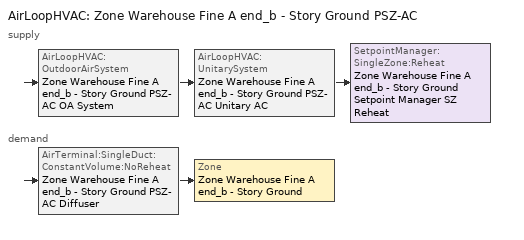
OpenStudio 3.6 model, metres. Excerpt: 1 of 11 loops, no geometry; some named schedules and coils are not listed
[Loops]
AirLoopHVAC 'Zone Warehouse Fine A end_b - Story Ground PSZ-AC'
 supply: AirLoopHVAC:OutdoorAirSystem 'Zone Warehouse Fine A end_b - Story Ground PSZ-AC OA System' > AirLoopHVAC:UnitarySystem 'Zone Warehouse Fine A end_b - Story Ground PSZ-AC Unitary AC' > SetpointManager:SingleZone:Reheat 'Zone Warehouse Fine A end_b - Story Ground Setpoint Manager SZ Reheat'
 demand: AirTerminal:SingleDuct:ConstantVolume:NoReheat 'Zone Warehouse Fine A end_b - Story Ground PSZ-AC Diffuser' > Zone 'Zone Warehouse Fine A end_b - Story Ground'
[Sizing:Zone]
Zone Warehouse Fine A end_b - Story Ground: Zone Cooling Design Supply Air Temperature Input Method=SupplyAirTemperature; Zone Cooling Design Supply Air Temperature {C}=12.7778; Zone Cooling Design Supply Air Temperature Difference {deltaC}=11.11; Zone Heating Design Supply Air Temperature Input Method=SupplyAirTemperature; Zone Heating Design Supply Air Temperature {C}=50; Zone Heating Design Supply Air Temperature Difference {deltaC}=11.11; Zone Cooling Design Supply Air Humidity Ratio {kg-H2O/kg-air}=0.0085; Zone Heating Design Supply Air Humidity Ratio {kg-H2O/kg-air}=0.008; Cooling Design Air Flow Method=DesignDay; Heating Design Air Flow Method=DesignDay; Account for Dedicated Outdoor Air System=No; Dedicated Outdoor Air System Control Strategy=NeutralSupplyAir; Dedicated Outdoor Air Low Setpoint Temperature for Design {C}=autosize; Dedicated Outdoor Air High Setpoint Temperature for Design {C}=autosize; Zone Load Sizing Method=Sensible Load Only No Latent Load; Zone Latent Cooling Design Supply Air Humidity Ratio Input Method=HumidityRatioDifference; Zone Cooling Design Supply Air Humidity Ratio Difference {kgWater/kgDryAir}=0.005; Zone Latent Heating Design Supply Air Humidity Ratio Input Method=HumidityRatioDifference; Zone Humidification Design Supply Air Humidity Ratio Difference {kgWater/kgDryAir}=0.005
[Zone equipment]
Zone Warehouse Fine A end_b - Story Ground: Zone Warehouse Fine A end_b - Story Ground PSZ-AC Diffuser
[AirLoopHVAC]
Zone Warehouse Fine A end_b - Story Ground PSZ-AC: Availability Schedule=Zone Warehouse Fine A end_b - Story Ground PSZ-AC Occ Sch; Design Supply Air Flow Rate {m3/s}=autosize; Design Return Air Flow Fraction of Supply Air Flow=1
[Sizing:System]
Zone Warehouse Fine A end_b - Story Ground PSZ-AC: Type of Load to Size On=Sensible; Design Outdoor Air Flow Rate {m3/s}=Autosize; Central Heating Maximum System Air Flow Ratio=1; Preheat Design Temperature {C}=7.22222; Preheat Design Humidity Ratio {kg-H2O/kg-Air}=0.008; Precool Design Temperature {C}=12.7778; Precool Design Humidity Ratio {kg-H2O/kg-Air}=0.008; Central Cooling Design Supply Air Temperature {C}=12.7778; Central Heating Design Supply Air Temperature {C}=50; Sizing Option=Coincident; 100% Outdoor Air in Cooling=No; 100% Outdoor Air in Heating=No; Central Cooling Design Supply Air Humidity Ratio {kg-H2O/kg-Air}=0.0085; Central Heating Design Supply Air Humidity Ratio {kg-H2O/kg-Air}=0.008; Cooling Design Air Flow Method=DesignDay; Heating Design Air Flow Method=DesignDay; System Outdoor Air Method=ZoneSum; Zone Maximum Outdoor Air Fraction=1; Cooling Supply Air Flow Rate Per Floor Area {m3/s-m2}=0.00996765; Cooling Fraction of Autosized Cooling Supply Air Flow Rate=1; Cooling Supply Air Flow Rate Per Unit Cooling Capacity {m3/s-W}=3.94755e-05; Heating Supply Air Flow Rate Per Floor Area {m3/s-m2}=0.00996765; Heating Fraction of Autosized Heating Supply Air Flow Rate=1; Heating Fraction of Autosized Cooling Supply Air Flow Rate=1; Heating Supply Air Flow Rate Per Unit Heating Capacity {m3/s-W}=3.15882e-05; Cooling Design Capacity Method=CoolingDesignCapacity; Cooling Design Capacity {W}=autosize; Cooling Design Capacity Per Floor Area {W/m2}=234.7; Fraction of Autosized Cooling Design Capacity=1; Heating Design Capacity Method=HeatingDesignCapacity; Heating Design Capacity {W}=autosize; Heating Design Capacity Per Floor Area {W/m2}=157; Fraction of Autosized Heating Design Capacity=1; Central Cooling Capacity Control Method=OnOff; Occupant Diversity=autosize
[SetpointManager:SingleZone:Reheat]
Zone Warehouse Fine A end_b - Story Ground Setpoint Manager SZ Reheat: Minimum Supply Air Temperature {C}=12.7778; Maximum Supply Air Temperature {C}=50; Control Zone=Zone Warehouse Fine A end_b - Story Ground; Setpoint Node or NodeList=Zone Warehouse Fine A end_b - Story Ground PSZ-AC Supply Outlet Node
[Coil:Heating:Electric]
Zone Warehouse Fine A end_b - Story Ground PSZ-AC Electric Backup Htg Coil: Availability Schedule=Always On Discrete; Efficiency=1
[Coil:Cooling:DX:SingleSpeed]
Zone Warehouse Fine A end_b - Story Ground PSZ-AC 1spd DX AC Clg Coil 13kBtu/hr 14.0SEER: Availability Schedule=Always On Discrete; Rated Total Cooling Capacity {W}=autosize; Rated Sensible Heat Ratio=autosize; Rated COP {W/W}=4.11713; Rated Air Flow Rate {m3/s}=autosize; Rated Evaporator Fan Power Per Volume Flow Rate 2017 {W/(m3/s)}=773.3; Rated Evaporator Fan Power Per Volume Flow Rate 2023 {W/(m3/s)}=934.4; Total Cooling Capacity Function of Temperature Curve=PSZ-AC_Unitary_PackagecoolCapFT; Total Cooling Capacity Function of Flow Fraction Curve=PSZ-AC_Unitary_PackagecoolFFF; Energy Input Ratio Function of Temperature Curve=PSZ-AC DX Unitary Package EIRFT; Energy Input Ratio Function of Flow Fraction Curve=PSZ-AC_Unitary_PackagecoolEIRFFF; Part Load Fraction Correlation Curve=PSZ-AC_Unitary_PackagecoolPLR; Minimum Outdoor Dry-Bulb Temperature for Compressor Operation {C}=-25; Nominal Time for Condensate Removal to Begin {s}=0; Ratio of Initial Moisture Evaporation Rate and Steady State Latent Capacity=0; Maximum Cycling Rate {cycles/hr}=0; Latent Capacity Time Constant {s}=0; Condenser Type=AirCooled; Evaporative Condenser Effectiveness=0.9; Evaporative Condenser Air Flow Rate {m3/s}=autosize; Evaporative Condenser Pump Rated Power Consumption {W}=autosize; Crankcase Heater Capacity {W}=0; Maximum Outdoor Dry-Bulb Temperature for Crankcase Heater Operation {C}=10; Basin Heater Capacity {W/K}=0; Basin Heater Setpoint Temperature {C}=2
[Fan:OnOff]
Zone Warehouse Fine A end_b - Story Ground PSZ-AC Fan: Availability Schedule=Always On Discrete; Fan Total Efficiency=0.55575; Pressure Rise {Pa}=622.722; Maximum Flow Rate {m3/s}=autosize; Motor Efficiency=0.855; Motor In Airstream Fraction=1; Fan Power Ratio Function of Speed Ratio Curve=Fan On Off Power Curve 1; Fan Efficiency Ratio Function of Speed Ratio Curve=Fan On Off Efficiency Curve 1
[AirLoopHVAC:UnitarySystem]
Zone Warehouse Fine A end_b - Story Ground PSZ-AC Unitary AC: Control Type=Load; Controlling Zone or Thermostat Location=Zone Warehouse Fine A end_b - Story Ground; Dehumidification Control Type=None; Availability Schedule=Outage Availability Schedule; Supply Fan=Zone Warehouse Fine A end_b - Story Ground PSZ-AC Fan; Fan Placement=DrawThrough; Supply Air Fan Operating Mode Schedule=Zone Warehouse Fine A end_b - Story Ground PSZ-AC Occ Sch; Heating Coil=Zone Warehouse Fine A end_b - Story Ground PSZ-AC Water Htg Coil; DX Heating Coil Sizing Ratio=1; Cooling Coil=Zone Warehouse Fine A end_b - Story Ground PSZ-AC 1spd DX AC Clg Coil 13kBtu/hr 14.0SEER; Use DOAS DX Cooling Coil=No; DOAS DX Cooling Coil Leaving Minimum Air Temperature {C}=2; Latent Load Control=SensibleOnlyLoadControl; Supplemental Heating Coil=Zone Warehouse Fine A end_b - Story Ground PSZ-AC Electric Backup Htg Coil; Supply Air Flow Rate During Cooling Operation {m3/s}=Autosize; Supply Air Flow Rate During Heating Operation {m3/s}=Autosize; Supply Air Flow Rate When No Cooling or Heating is Required {m3/s}=Autosize; Maximum Supply Air Temperature {C}=80; Maximum Outdoor Dry-Bulb Temperature for Supplemental Heater Operation {C}=21; Maximum Cycling Rate {cycles/hr}=2.5; Heat Pump Time Constant {s}=60; Fraction of On-Cycle Power Use=0.01; Heat Pump Fan Delay Time {s}=60; Ancilliary On-Cycle Electric Power {W}=0; Ancilliary Off-Cycle Electric Power {W}=0
[Controller:OutdoorAir]
Zone Warehouse Fine A end_b - Story Ground PSZ-AC OA System Controller: Minimum Outdoor Air Flow Rate {m3/s}=autosize; Maximum Outdoor Air Flow Rate {m3/s}=Autosize; Economizer Control Type=NoEconomizer; Economizer Control Action Type=ModulateFlow; Economizer Maximum Limit Dry-Bulb Temperature {C}=28; Economizer Maximum Limit Enthalpy {J/kg}=64000; Lockout Type=LockoutWithHeating; Minimum Limit Type=FixedMinimum; Minimum Outdoor Air Schedule=Zone Warehouse Fine A end_b - Story Ground PSZ-AC Occ Sch; Maximum Fraction of Outdoor Air Schedule=ZoneWarehouseFineAendbStoryGroundPSZACmaxOASch; Controller Mechanical Ventilation=Controller Mechanical Ventilation 2; High Humidity Control=No; Heat Recovery Bypass Control Type=BypassWhenWithinEconomizerLimits
[Controller:MechanicalVentilation]
Controller Mechanical Ventilation 2: Availability Schedule=Always On Discrete
[AirLoopHVAC:OutdoorAirSystem]
Zone Warehouse Fine A end_b - Story Ground PSZ-AC OA System: Controller=Zone Warehouse Fine A end_b - Story Ground PSZ-AC OA System Controller
[AirTerminal:SingleDuct:ConstantVolume:NoReheat]
Zone Warehouse Fine A end_b - Story Ground PSZ-AC Diffuser: Availability Schedule=Always On Discrete; Maximum Air Flow Rate {m3/s}=AutoSize
[Schedule:Constant]
Always On Discrete: Value=1
[Schedule:Ruleset]
Name | Default Day Schedule | Summer Design Day Schedule | Winter Design Day Schedule
Zone Warehouse Fine A end_b - Story Ground PSZ-AC Occ Sch | Zone Warehouse Fine A end_b - Story Ground PSZ-AC Occ Sch Default | Zone Warehouse Fine A end_b - Story Ground PSZ-AC Occ Sch Summer Design Day | Zone Warehouse Fine A end_b - Story Ground PSZ-AC Occ Sch Winter Design Day
ZoneWarehouseFineAendbStoryGroundPSZACmaxOASch | ZoneWarehouseFineAendbStoryGroundPSZACmaxOASchDefault
[Schedule:Day]
Zone Warehouse Fine A end_b - Story Ground PSZ-AC Occ Sch Default; Zone Warehouse Fine A end_b - Story Ground PSZ-AC Occ Sch Sunday: 24, 0, 0
Zone Warehouse Fine A end_b - Story Ground PSZ-AC Occ Sch Winter Design Day; Zone Warehouse Fine A end_b - Story Ground PSZ-AC Occ Sch Summer Design Day: 24, 0, 1
ZoneWarehouseFineAendbStoryGroundPSZACmaxOASchDefault: 24, 0, 0.7
Schedule Day 164: 1, 0, 0.7, 2, 0, 0.7, 3, 0, 0.7, 4, 0, 0.7, 5, 0, 0.7, 6, 0, 0.7, 7, 0, 0.7, 8, 0, 0.7, 9, 0, 0.7, 10, 0, 0, 11, 0, 0, 12, 0, 0, 13, 0, 0, 14, 0, 0, 15, 0, 0, 16, 0, 0, 17, 0, 0, 18, 0, 0, 19, 0, 0, 20, 0, 0, 21, 0, 0, 22, 0, 0, 23, 0, 0, 24, 0, 0
Schedule Day 165; Schedule Day 166; Schedule Day 167; Schedule Day 168; Schedule Day 169; Schedule Day 170; Schedule Day 188; Schedule Day 189; Schedule Day 190; Schedule Day 191; Schedule Day 192; Schedule Day 193; Schedule Day 194; Schedule Day 195: 1, 0, 0, 2, 0, 0, 3, 0, 0, 4, 0, 0, 5, 0, 0, 6, 0, 0, 7, 0, 0, 8, 0, 0, 9, 0, 0, 10, 0, 0, 11, 0, 0, 12, 0, 0, 13, 0, 0, 14, 0, 0, 15, 0, 0, 16, 0, 0, 17, 0, 0, 18, 0, 0, 19, 0, 0, 20, 0, 0, 21, 0, 0, 22, 0, 0, 23, 0, 0, 24, 0, 0
Schedule Day 171: 1, 0, 0.7, 2, 0, 0.7, 3, 0, 0.7, 4, 0, 0.7, 5, 0, 0.7, 6, 0, 0.7, 7, 0, 0.7, 8, 0, 0.7, 9, 0, 0.7, 10, 0, 0.7, 11, 0, 0.7, 12, 0, 0.7, 13, 0, 0.7, 14, 0, 0.7, 15, 0, 0.7, 16, 0, 0.7, 17, 0, 0.7, 18, 0, 0.7, 19, 0, 0.7, 20, 0, 0.7, 21, 0, 0.7, 22, 0, 0.7, 23, 0, 0.7, 24, 0, 0.7
[Schedule:Rule] Apply Sunday=Yes; Apply Monday=Yes; Apply Tuesday=Yes; Apply Wednesday=Yes; Apply Friday=Yes; Apply Saturday=Yes; Date Specification Type=DateRange
Name | Schedule Ruleset | Rule Order | Day Schedule | Start Month | Start Day | End Month | End Day | Apply Thursday
Zone Warehouse Fine A end_b - Story Ground PSZ-AC Occ Sch Sunday Rule | Zone Warehouse Fine A end_b - Story Ground PSZ-AC Occ Sch | 8 | Zone Warehouse Fine A end_b - Story Ground PSZ-AC Occ Sch Sunday | 1 | 1 | 12 | 31
ZoneWarehouseFineAendbStoryGroundPSZACmaxOASch Outage Day 174 | ZoneWarehouseFineAendbStoryGroundPSZACmaxOASch | 7 | Schedule Day 164 | 6 | 23 | 6 | 23 | Yes
ZoneWarehouseFineAendbStoryGroundPSZACmaxOASch Outage Day 175 | ZoneWarehouseFineAendbStoryGroundPSZACmaxOASch | 6 | Schedule Day 165 | 6 | 24 | 6 | 24 | Yes
ZoneWarehouseFineAendbStoryGroundPSZACmaxOASch Outage Day 176 | ZoneWarehouseFineAendbStoryGroundPSZACmaxOASch | 5 | Schedule Day 166 | 6 | 25 | 6 | 25 | Yes
ZoneWarehouseFineAendbStoryGroundPSZACmaxOASch Outage Day 177 | ZoneWarehouseFineAendbStoryGroundPSZACmaxOASch | 4 | Schedule Day 167 | 6 | 26 | 6 | 26 | Yes
ZoneWarehouseFineAendbStoryGroundPSZACmaxOASch Outage Day 178 | ZoneWarehouseFineAendbStoryGroundPSZACmaxOASch | 3 | Schedule Day 168 | 6 | 27 | 6 | 27 | Yes
ZoneWarehouseFineAendbStoryGroundPSZACmaxOASch Outage Day 179 | ZoneWarehouseFineAendbStoryGroundPSZACmaxOASch | 2 | Schedule Day 169 | 6 | 28 | 6 | 28 | Yes
ZoneWarehouseFineAendbStoryGroundPSZACmaxOASch Outage Day 180 | ZoneWarehouseFineAendbStoryGroundPSZACmaxOASch | 1 | Schedule Day 170 | 6 | 29 | 6 | 29 | Yes
ZoneWarehouseFineAendbStoryGroundPSZACmaxOASch Outage Day 181 | ZoneWarehouseFineAendbStoryGroundPSZACmaxOASch | 0 | Schedule Day 171 | 6 | 30 | 6 | 30 | Yes
Zone Warehouse Fine A end_b - Story Ground PSZ-AC Occ Sch Outage Day 174 | Zone Warehouse Fine A end_b - Story Ground PSZ-AC Occ Sch | 7 | Schedule Day 188 | 6 | 23 | 6 | 23 | Yes
Zone Warehouse Fine A end_b - Story Ground PSZ-AC Occ Sch Outage Day 175 | Zone Warehouse Fine A end_b - Story Ground PSZ-AC Occ Sch | 6 | Schedule Day 189 | 6 | 24 | 6 | 24 | Yes
Zone Warehouse Fine A end_b - Story Ground PSZ-AC Occ Sch Outage Day 176 | Zone Warehouse Fine A end_b - Story Ground PSZ-AC Occ Sch | 5 | Schedule Day 190 | 6 | 25 | 6 | 25 | Yes
Zone Warehouse Fine A end_b - Story Ground PSZ-AC Occ Sch Outage Day 177 | Zone Warehouse Fine A end_b - Story Ground PSZ-AC Occ Sch | 4 | Schedule Day 191 | 6 | 26 | 6 | 26 | Yes
Zone Warehouse Fine A end_b - Story Ground PSZ-AC Occ Sch Outage Day 178 | Zone Warehouse Fine A end_b - Story Ground PSZ-AC Occ Sch | 3 | Schedule Day 192 | 6 | 27 | 6 | 27 | Yes
Zone Warehouse Fine A end_b - Story Ground PSZ-AC Occ Sch Outage Day 179 | Zone Warehouse Fine A end_b - Story Ground PSZ-AC Occ Sch | 2 | Schedule Day 193 | 6 | 28 | 6 | 28 | Yes
Zone Warehouse Fine A end_b - Story Ground PSZ-AC Occ Sch Outage Day 180 | Zone Warehouse Fine A end_b - Story Ground PSZ-AC Occ Sch | 1 | Schedule Day 194 | 6 | 29 | 6 | 29 | Yes
Zone Warehouse Fine A end_b - Story Ground PSZ-AC Occ Sch Outage Day 181 | Zone Warehouse Fine A end_b - Story Ground PSZ-AC Occ Sch | 0 | Schedule Day 195 | 6 | 30 | 6 | 30 | Yes
[Curve:Exponent]
Fan On Off Power Curve 1: Coefficient1 Constant=1; Coefficient2 Constant=0; Coefficient3 Constant=0; Minimum Value of x=0; Maximum Value of x=1
[Curve:Cubic]
Fan On Off Efficiency Curve 1: Coefficient1 Constant=1; Coefficient2 x=0; Coefficient3 x**2=0; Coefficient4 x**3=0; Minimum Value of x=0; Maximum Value of x=1
[Curve:Biquadratic] Minimum Value of x=12.77778; Maximum Value of x=23.88889; Minimum Value of y=21.11111; Maximum Value of y=46.11111
Name | Coefficient1 Constant | Coefficient2 x | Coefficient3 x**2 | Coefficient4 y | Coefficient5 y**2 | Coefficient6 x*y
PSZ-AC_Unitary_PackagecoolCapFT | 0.766956 | 0.0107756 | -4.14703e-05 | 0.00134961 | -0.000261144 | 0.000457488
PSZ-AC DX Unitary Package EIRFT | 0.297145 | 0.0430933 | -0.000748766 | 0.00597727 | 0.000482112 | -0.000956448
[Curve:Quadratic]
Name | Coefficient1 Constant | Coefficient2 x | Coefficient3 x**2 | Minimum Value of x | Maximum Value of x
PSZ-AC_Unitary_PackagecoolFFF | 0.8 | 0.2 | 0 | 0.5 | 1.5
PSZ-AC_Unitary_PackagecoolEIRFFF | 1.156 | -0.1816 | 0.0256 | 0.5 | 1.5
PSZ-AC_Unitary_PackagecoolPLR | 0.75 | 0.25 | 0 | 0 | 1
